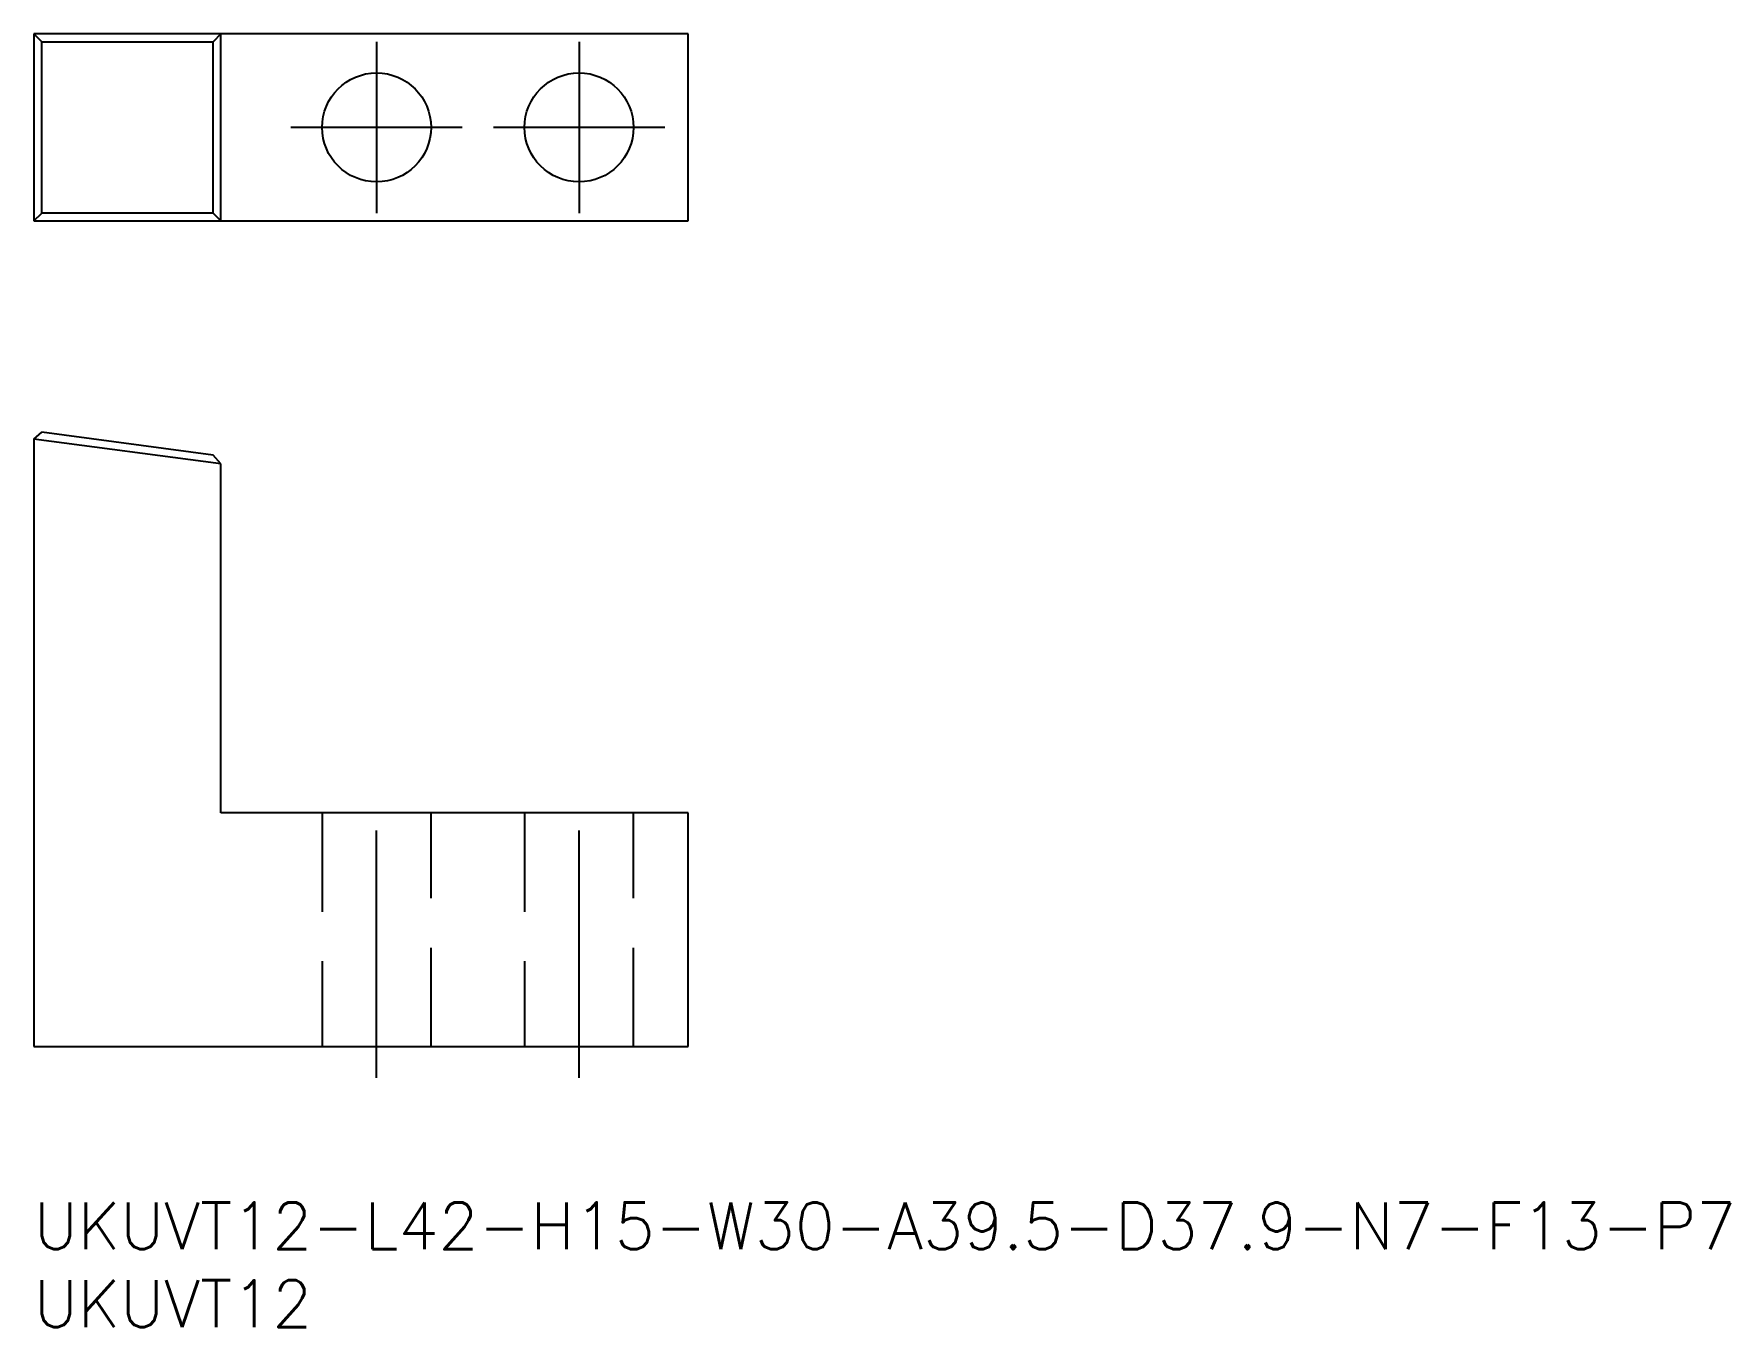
# Model space of a CAD drawing. Extents: x 0 to 109, y -8 to 75.
import ezdxf

# ---------------------------------------------------------------- set-up
doc = ezdxf.new("R2010")
doc.units = 0
doc.header["$LTSCALE"] = 0.5
doc.linetypes.add('CENTER', pattern=[50.8, 31.75, -6.35, 6.35, -6.35])
doc.linetypes.add('DASHED', pattern=[19.05, 12.7, -6.35])
for name, color, linetype in [('MSM_CENTER', 1, 'CENTER'), ('MSM_CONTINUOUS', 7, 'CONTINUOUS'), ('MSM_DASHED', 4, 'DASHED'), ('MSM_PART_NUMBER', 7, 'CONTINUOUS')]:
    doc.layers.add(name, color=color, linetype=linetype)
doc.styles.get("Standard").update_dxf_attribs({"font": 'txt.shx', "height": 3, "bigfont": 'bigfont.shx'})

# ---------------------------------------------------------------- blocks, each defined once
blk = doc.blocks.new('*U19')
at = {"layer": 'MSM_PART_NUMBER'}
blk.add_text('UKUVT12-L42-H15-W30-A39.5-D37.9-N7-F13-P7', height=3, dxfattribs=at).set_placement((0, -3))
blk = doc.blocks.new('*U20')
at = {"layer": 'MSM_PART_NUMBER'}
blk.add_text('UKUVT12', height=3, dxfattribs=at).set_placement((0, -8))

msp = doc.modelspace()

# ---------------------------------------------------------------- linework, layer by layer
at = {"layer": 'MSM_CENTER'}
for p, q in [((22, 74.5), (22, 63.5)), ((35, 74.5), (35, 63.5)), ((27.5, 69), (16.5, 69)), ((40.5, 69), (29.5, 69)), ((22, 8), (22, 27)), ((35, 8), (35, 27))]:
    msp.add_line(p, q, dxfattribs=at)
at = {"layer": 'MSM_CONTINUOUS'}
for p, q in [((0, 75), (0, 63)), ((42, 75), (0, 75)), ((0.5, 74.5), (0, 75)), ((0.5, 74.5), (11.5, 74.5)), ((0.5, 63.5), (0.5, 74.5)), ((12, 75), (11.5, 74.5)), ((11.5, 63.5), (11.5, 74.5)), ((12, 63), (12, 75)), ((42, 63), (42, 75)), ((0, 63), (0.5, 63.5)), ((11.5, 63.5), (0.5, 63.5)), ((12, 63), (11.5, 63.5)), ((0, 63), (42, 63)), ((0, 49), (0.5, 49.43)), ((11.5, 47.97), (0.5, 49.43)), ((0, 49), (0, 10)), ((12, 47.4), (0, 49)), ((12, 47.4), (11.5, 47.97)), ((12, 25), (12, 47.4)), ((42, 25), (12, 25)), ((42, 10), (42, 25)), ((0, 10), (42, 10))]:
    msp.add_line(p, q, dxfattribs=at)
for centre in [(22, 69), (35, 69)]:
    msp.add_circle(centre, 3.5, dxfattribs=at)
at = {"layer": 'MSM_DASHED'}
for p, q in [((18.5, 25), (18.5, 10)), ((25.5, 10), (25.5, 25)), ((31.5, 25), (31.5, 10)), ((38.5, 10), (38.5, 25))]:
    msp.add_line(p, q, dxfattribs=at)

# ---------------------------------------------------------------- block references
at = {"layer": 'MSM_CONTINUOUS'}
for name in ['*U19', '*U20']:
    msp.add_blockref(name, (0, 0), dxfattribs=at)

doc.saveas('drawing.dxf')
